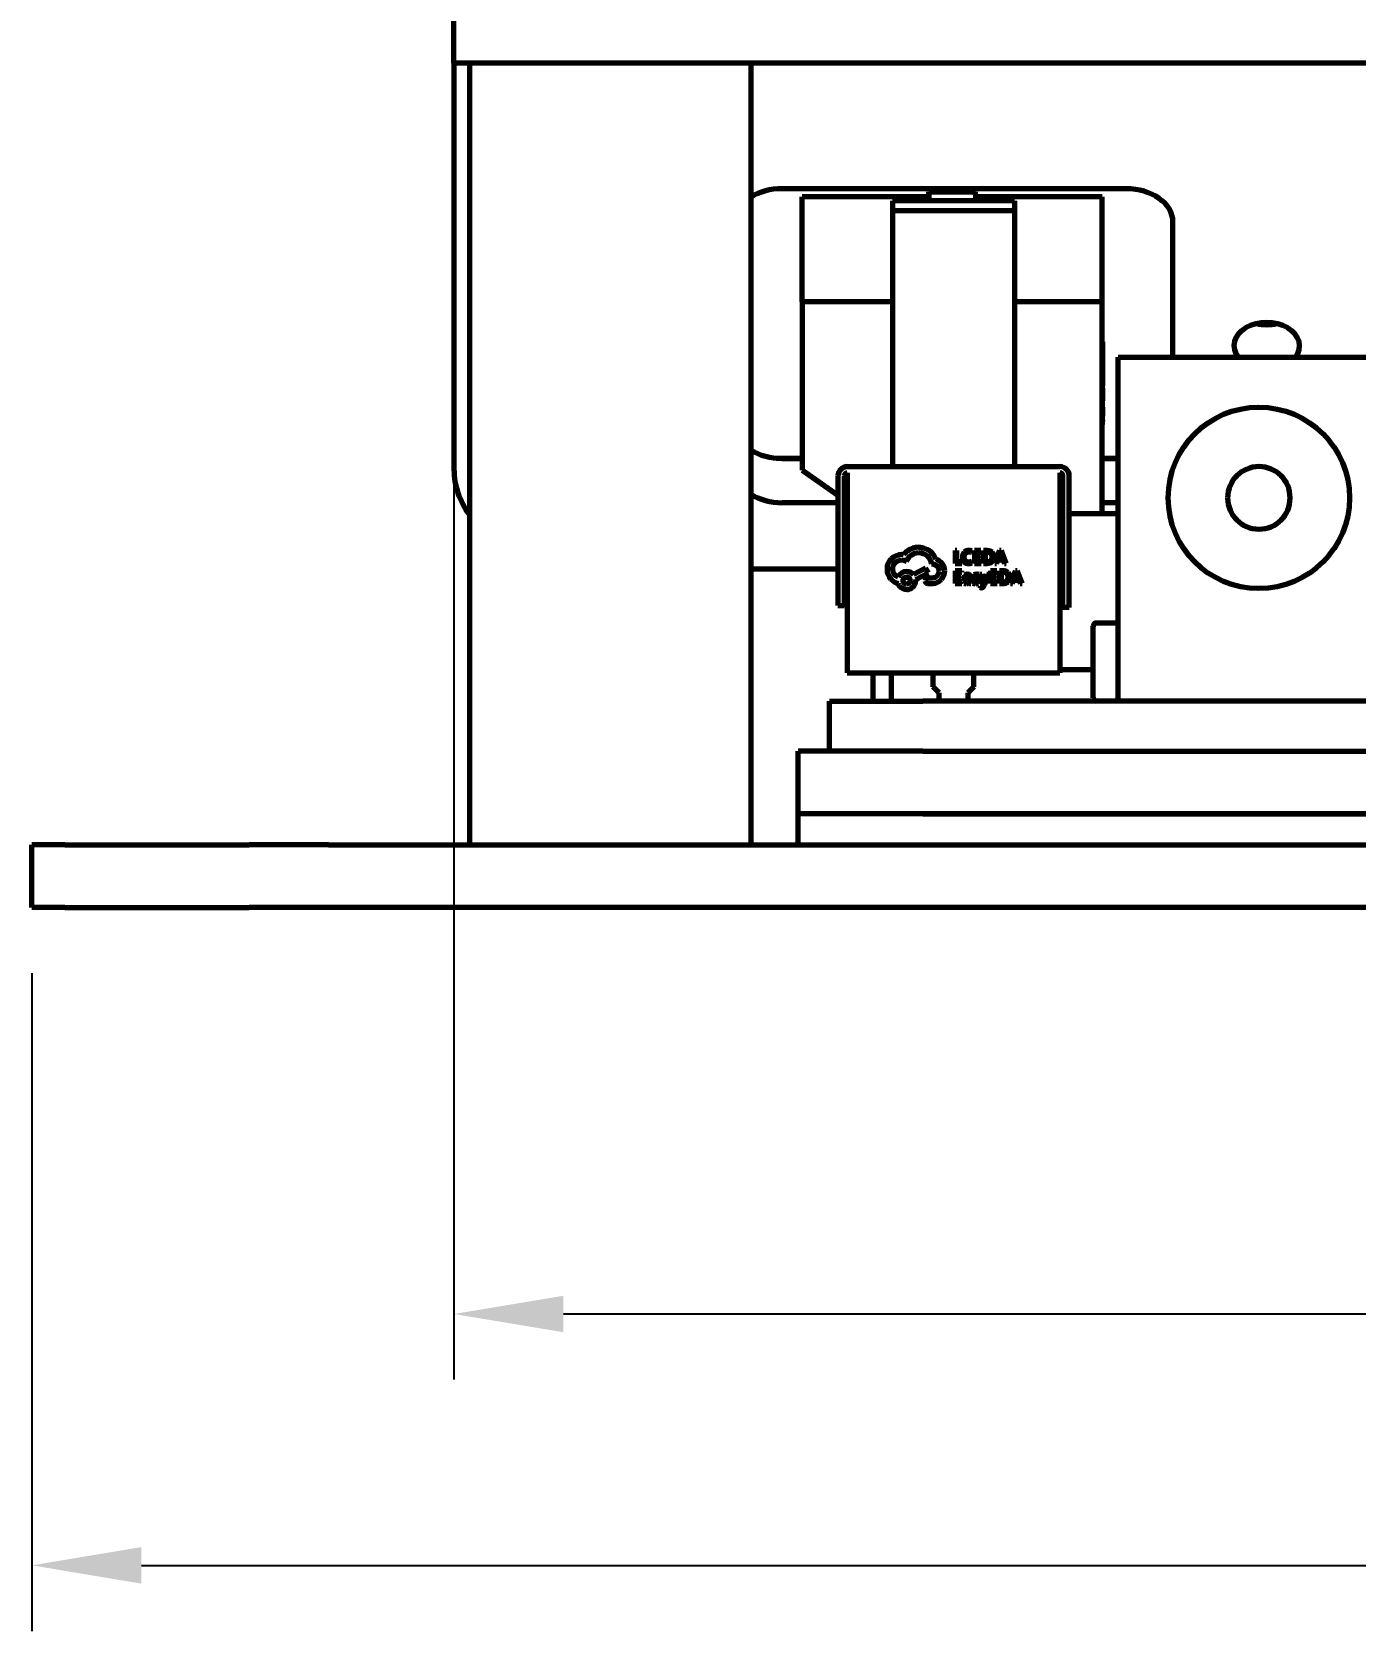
# Model space of a CAD drawing. Header units: millimetres. Extents: x 0 to 1189, y 0 to 841.
# Drawn here: x 237.8 to 280.1, y 551 to 602.1 of the extents above; entities that cross this region are included whole.
import ezdxf

# ---------------------------------------------------------------- set-up
doc = ezdxf.new("R2010")
doc.units = ezdxf.units.MM
doc.header["$LTSCALE"] = 0.75
doc.layers.add('FD_Dimensions', color=7, linetype='Continuous', lineweight=35)
doc.layers.add('Visible', color=7, linetype='Continuous', lineweight=70)
doc.styles.get("Standard").update_dxf_attribs({"font": 'arial.ttf'})
doc.dimstyles.new('Dim-ISO-25', dxfattribs={"dimtxt": 3.5, "dimasz": 3.5, "dimexe": 2.1, "dimexo": 2.1, "dimgap": 1.4, "dimtad": 1, "dimzin": 12, "dimdsep": 46, "dimtxsty": 'Standard', "dimcen": 0, "dimazin": 3, "dimtp": 0.1, "dimtm": 0.1, "dimtfac": 0.714286, "dimtmove": 0, "dimatfit": 3, "dimfxl": 1, "dimtzin": 12, "dimarcsym": 0})

# ---------------------------------------------------------------- blocks, each defined once
blk = doc.blocks.new('*D38')
at = {"layer": 'Defpoints', "color": 0, "transparency": 16777216}
for p in [(237.78403, 574.10047), (344.784028, 574.10047), (344.784028, 553.061611)]:
    blk.add_point(p, dxfattribs=at)
at = {"layer": 'FD_Dimensions', "color": 0, "lineweight": -2, "transparency": 16777216}
for p, q in [((237.78403, 572.00047), (237.78403, 550.961611)), ((344.784028, 572.00047), (344.784028, 550.961611)), ((241.28403, 553.061611), (341.284028, 553.061611))]:
    blk.add_line(p, q, dxfattribs=at)
at = {"layer": 'FD_Dimensions', "color": 0, "transparency": 16777216}
for points in [[(241.28403, 553.644944), (241.28403, 552.478277), (237.78403, 553.061611)], [(341.284028, 553.644944), (341.284028, 552.478277), (344.784028, 553.061611)]]:
    blk.add_solid(points, dxfattribs=at)
at = {"layer": 'FD_Dimensions', "color": 0, "transparency": 16777216, "insert": (291.284029, 556.248616), "char_height": 3.5, "attachment_point": 5}
blk.add_mtext('107', dxfattribs=at)
blk = doc.blocks.new('*D39')
at = {"layer": 'Defpoints', "color": 0, "transparency": 16777216}
for p in [(251.284027, 603.10047), (331.284028, 603.10047), (331.284028, 561.10047)]:
    blk.add_point(p, dxfattribs=at)
at = {"layer": 'FD_Dimensions', "color": 0, "lineweight": -2, "transparency": 16777216}
for p, q in [((251.284027, 601.00047), (251.284027, 559.00047)), ((331.284028, 601.00047), (331.284028, 559.00047)), ((254.784027, 561.10047), (327.784028, 561.10047))]:
    blk.add_line(p, q, dxfattribs=at)
at = {"layer": 'FD_Dimensions', "color": 0, "transparency": 16777216}
for points in [[(254.784027, 561.683803), (254.784027, 560.517137), (251.284027, 561.10047)], [(327.784028, 561.683803), (327.784028, 560.517137), (331.284028, 561.10047)]]:
    blk.add_solid(points, dxfattribs=at)
at = {"layer": 'FD_Dimensions', "color": 0, "transparency": 16777216, "insert": (291.284027, 564.287475), "char_height": 3.5, "attachment_point": 5}
blk.add_mtext('80', dxfattribs=at)

msp = doc.modelspace()

# ---------------------------------------------------------------- linework, layer by layer
at = {"layer": 'Visible', "extrusion": (0, 1, 0)}
for p, q in [((251.284, 601.1), (251.284, 603.1)), ((256.284, 601.1), (251.284, 601.1)), ((251.784, 601.1), (251.784, 576.1)), ((326.284, 601.1), (256.284, 601.1)), ((260.784, 601.1), (260.784, 576.1)), ((251.284, 600.837), (251.284, 588.108)), ((272.784, 597.088), (261.784, 597.088)), ((266.472, 596.825), (262.422, 596.825)), ((262.422, 593.466), (262.422, 596.825)), ((266.472, 596.895), (266.472, 596.983)), ((266.472, 596.983), (267.972, 596.983)), ((266.472, 596.895), (266.472, 596.701)), ((267.972, 596.895), (267.972, 596.983)), ((267.972, 596.895), (267.972, 596.701)), ((272.022, 596.825), (267.972, 596.825)), ((272.022, 593.466), (272.022, 596.825)), ((265.317, 596.701), (265.317, 596.381)), ((269.217, 596.701), (265.317, 596.701)), ((269.217, 596.381), (265.317, 596.381)), ((265.317, 596.381), (265.317, 588.201)), ((269.217, 596.701), (269.217, 596.381)), ((269.217, 596.381), (269.217, 588.201)), ((274.284, 591.701), (274.284, 596.028)), ((265.317, 593.466), (262.422, 593.466)), ((262.422, 593.466), (262.422, 588.092)), ((272.022, 593.466), (269.217, 593.466)), ((272.022, 586.701), (272.022, 593.466)), ((272.032, 592.187), (272.022, 592.187)), ((272.032, 591.889), (272.022, 591.889)), ((272.032, 591.86), (272.022, 591.86)), ((272.032, 592.187), (272.032, 591.889)), ((272.032, 591.889), (272.032, 591.86)), ((272.032, 591.86), (272.032, 591.762)), ((272.032, 591.762), (272.032, 591.651)), ((272.534, 591.701), (281.534, 591.701)), ((272.534, 580.701), (272.534, 591.701)), ((272.032, 591.59), (272.022, 591.59)), ((272.032, 591.575), (272.022, 591.575)), ((272.032, 591.277), (272.022, 591.277)), ((272.032, 591.247), (272.022, 591.247)), ((272.032, 591.651), (272.032, 591.59)), ((272.032, 591.59), (272.032, 591.575)), ((272.032, 591.575), (272.032, 591.277)), ((272.032, 591.277), (272.032, 591.247)), ((272.032, 591.247), (272.032, 591.149)), ((272.032, 590.978), (272.022, 590.978)), ((272.032, 590.957), (272.022, 590.957)), ((272.032, 590.932), (272.022, 590.932)), ((272.032, 590.821), (272.022, 590.821)), ((272.032, 590.812), (272.022, 590.812)), ((272.032, 590.783), (272.022, 590.783)), ((272.032, 590.675), (272.022, 590.675)), ((272.032, 591.149), (272.032, 591.039)), ((272.032, 591.039), (272.032, 590.978)), ((272.032, 590.978), (272.032, 590.957)), ((272.032, 590.957), (272.032, 590.932)), ((272.032, 590.932), (272.032, 590.821)), ((272.032, 590.821), (272.032, 590.812)), ((272.032, 590.812), (272.032, 590.783)), ((272.032, 590.723), (272.032, 590.783)), ((272.032, 590.723), (272.032, 590.675)), ((272.032, 590.675), (272.032, 590.521)), ((272.032, 590.521), (272.022, 590.521)), ((272.032, 590.494), (272.022, 590.494)), ((272.032, 590.308), (272.022, 590.308)), ((272.032, 590.521), (272.032, 590.494)), ((272.032, 590.494), (272.032, 590.308)), ((272.032, 590.104), (272.032, 590.308)), ((272.032, 590.104), (272.022, 590.104)), ((272.032, 589.686), (272.022, 589.686)), ((272.032, 590.104), (272.032, 589.816)), ((272.032, 589.692), (272.032, 589.816)), ((272.032, 589.692), (272.032, 589.686)), ((272.032, 589.686), (272.032, 589.653)), ((272.032, 589.55), (272.032, 589.653)), ((272.032, 589.55), (272.022, 589.55)), ((261.589, 588.471), (262.422, 588.471)), ((261.784, 588.462), (262.422, 588.462)), ((263.867, 588.201), (270.667, 588.201)), ((272.022, 588.471), (272.534, 588.471)), ((272.022, 588.462), (272.534, 588.462)), ((262.422, 588.092), (263.567, 587.282)), ((263.567, 587.901), (263.567, 583.758)), ((263.767, 587.901), (263.767, 583.758)), ((263.867, 588.001), (263.867, 581.601)), ((270.667, 588.001), (270.667, 581.601)), ((270.767, 583.692), (270.767, 587.901)), ((270.967, 583.692), (270.967, 587.901)), ((263.767, 587.14), (263.867, 587.07)), ((261.784, 587.048), (263.567, 587.048)), ((263.767, 587.048), (263.867, 587.048)), ((270.667, 586.701), (270.767, 586.701)), ((270.967, 586.701), (272.534, 586.701)), ((272.022, 587.048), (272.534, 587.048)), ((263.767, 585.805), (263.867, 585.805)), ((263.767, 585.801), (263.867, 585.801)), ((270.767, 585.805), (270.667, 585.805)), ((270.767, 585.801), (270.667, 585.801)), ((266.555, 585.088), (266.578, 585.088)), ((267.369, 585.514), (267.316, 585.514)), ((267.316, 585.514), (267.316, 585.107)), ((267.316, 585.107), (267.531, 585.107)), ((267.369, 585.153), (267.369, 585.514)), ((267.531, 585.153), (267.369, 585.153)), ((267.531, 585.107), (267.531, 585.153)), ((267.852, 585.449), (267.852, 585.504)), ((267.852, 585.124), (267.852, 585.174)), ((268.143, 585.514), (267.934, 585.514)), ((267.934, 585.514), (267.934, 585.107)), ((267.934, 585.107), (268.152, 585.107)), ((267.986, 585.337), (267.986, 585.467)), ((267.986, 585.467), (268.143, 585.467)), ((268.131, 585.337), (267.986, 585.337)), ((267.986, 585.153), (267.986, 585.29)), ((267.986, 585.29), (268.131, 585.29)), ((268.152, 585.153), (267.986, 585.153)), ((268.131, 585.29), (268.131, 585.337)), ((268.143, 585.467), (268.143, 585.514)), ((268.152, 585.107), (268.152, 585.153)), ((268.345, 585.514), (268.229, 585.514)), ((268.229, 585.514), (268.229, 585.107)), ((268.229, 585.107), (268.341, 585.107)), ((268.282, 585.467), (268.282, 585.153)), ((268.343, 585.467), (268.282, 585.467)), ((268.282, 585.153), (268.341, 585.153)), ((268.738, 585.514), (268.583, 585.107)), ((268.583, 585.107), (268.641, 585.107)), ((268.641, 585.107), (268.68, 585.218)), ((268.68, 585.218), (268.849, 585.218)), ((268.757, 585.433), (268.697, 585.264)), ((268.697, 585.264), (268.833, 585.264)), ((268.794, 585.514), (268.738, 585.514)), ((268.765, 585.462), (268.764, 585.462)), ((268.833, 585.264), (268.772, 585.433)), ((268.949, 585.107), (268.794, 585.514)), ((268.849, 585.218), (268.891, 585.107)), ((268.891, 585.107), (268.949, 585.107)), ((263.567, 584.926), (260.784, 584.926)), ((266.37, 584.955), (265.983, 584.752)), ((266.055, 584.587), (266.46, 584.801)), ((266.055, 584.558), (266.055, 584.587)), ((266.46, 584.801), (266.37, 584.955)), ((266.596, 584.637), (266.466, 584.637)), ((267.526, 584.868), (267.316, 584.868)), ((267.316, 584.868), (267.316, 584.462)), ((267.369, 584.691), (267.369, 584.821)), ((267.369, 584.821), (267.526, 584.821)), ((267.514, 584.691), (267.369, 584.691)), ((267.369, 584.508), (267.369, 584.645)), ((267.369, 584.645), (267.514, 584.645)), ((267.514, 584.645), (267.514, 584.691)), ((267.526, 584.821), (267.526, 584.868)), ((267.612, 584.732), (267.612, 584.682)), ((267.766, 584.646), (267.68, 584.634)), ((267.766, 584.607), (267.698, 584.598)), ((267.766, 584.579), (267.766, 584.607)), ((267.817, 584.462), (267.817, 584.648)), ((267.886, 584.524), (267.886, 584.472)), ((268.069, 584.696), (268.069, 584.746)), ((268.166, 584.752), (268.109, 584.752)), ((268.109, 584.752), (268.223, 584.462)), ((268.242, 584.534), (268.166, 584.752)), ((268.248, 584.51), (268.242, 584.534)), ((268.335, 584.752), (268.256, 584.533)), ((268.256, 584.418), (268.388, 584.752)), ((268.388, 584.752), (268.335, 584.752)), ((268.652, 584.868), (268.443, 584.868)), ((268.443, 584.868), (268.443, 584.462)), ((268.495, 584.691), (268.495, 584.821)), ((268.495, 584.821), (268.652, 584.821)), ((268.641, 584.691), (268.495, 584.691)), ((268.495, 584.508), (268.495, 584.645)), ((268.495, 584.645), (268.641, 584.645)), ((268.641, 584.645), (268.641, 584.691)), ((268.652, 584.821), (268.652, 584.868)), ((268.855, 584.868), (268.738, 584.868)), ((268.738, 584.868), (268.738, 584.462)), ((268.791, 584.821), (268.791, 584.508)), ((268.852, 584.821), (268.791, 584.821)), ((269.247, 584.868), (269.092, 584.462)), ((269.15, 584.462), (269.189, 584.573)), ((269.189, 584.573), (269.359, 584.573)), ((269.267, 584.788), (269.206, 584.619)), ((269.206, 584.619), (269.342, 584.619)), ((269.303, 584.868), (269.247, 584.868)), ((269.275, 584.816), (269.273, 584.816)), ((269.342, 584.619), (269.281, 584.788)), ((269.458, 584.462), (269.303, 584.868)), ((269.359, 584.573), (269.4, 584.462)), ((266.442, 584.46), (266.613, 584.46)), ((267.316, 584.462), (267.535, 584.462)), ((267.535, 584.508), (267.369, 584.508)), ((267.535, 584.462), (267.535, 584.508)), ((267.765, 584.506), (267.766, 584.506)), ((267.766, 584.506), (267.766, 584.462)), ((267.766, 584.462), (267.817, 584.462)), ((268.12, 584.374), (268.12, 584.329)), ((268.223, 584.462), (268.201, 584.409)), ((268.25, 584.51), (268.248, 584.51)), ((268.443, 584.462), (268.662, 584.462)), ((268.662, 584.508), (268.495, 584.508)), ((268.662, 584.462), (268.662, 584.508)), ((268.738, 584.462), (268.85, 584.462)), ((268.791, 584.508), (268.85, 584.508)), ((269.092, 584.462), (269.15, 584.462)), ((269.4, 584.462), (269.458, 584.462)), ((263.567, 583.758), (263.767, 583.758)), ((263.767, 583.801), (263.867, 583.801)), ((270.767, 583.801), (270.667, 583.801)), ((270.967, 583.692), (270.767, 583.692)), ((271.732, 580.801), (271.732, 583.101)), ((271.832, 583.201), (272.534, 583.201)), ((263.867, 581.601), (270.667, 581.601)), ((264.684, 581.601), (264.684, 580.701)), ((265.284, 580.701), (265.284, 581.601)), ((266.617, 581.157), (266.617, 581.601)), ((267.917, 581.157), (267.917, 581.601)), ((271.732, 581.701), (270.667, 581.701)), ((266.808, 580.967), (266.617, 581.157)), ((266.808, 580.701), (266.808, 580.967)), ((267.917, 581.157), (267.727, 580.967)), ((267.727, 580.967), (267.727, 580.701)), ((263.297, 580.701), (266.284, 580.701)), ((263.297, 579.1), (263.297, 580.701)), ((272.534, 580.701), (266.284, 580.701)), ((281.534, 580.701), (272.534, 580.701)), ((262.297, 577.1), (262.297, 579.1)), ((266.284, 579.1), (262.297, 579.1)), ((266.284, 579.1), (316.284, 579.1)), ((266.284, 577.1), (262.297, 577.1)), ((266.284, 577.1), (262.297, 577.1)), ((262.297, 576.1), (262.297, 577.1)), ((316.284, 577.1), (266.284, 577.1)), ((266.284, 577.1), (316.284, 577.1)), ((238.838, 576.1), (237.784, 576.1)), ((237.784, 574.1), (237.784, 576.1)), ((238.838, 576.1), (244.73, 576.1)), ((247.275, 576.1), (244.73, 576.1)), ((247.275, 576.1), (335.293, 576.1)), ((238.838, 574.1), (237.784, 574.1)), ((238.838, 574.1), (244.73, 574.1)), ((247.275, 574.1), (244.73, 574.1)), ((335.293, 574.1), (247.275, 574.1))]:
    msp.add_line(p, q, dxfattribs=at)
at = {"layer": 'Visible'}
msp.add_circle((277.034, 587.201), 2.9, dxfattribs=at)
at = {"layer": 'Visible', "extrusion": (1e-16, 0, -1)}
msp.add_circle((-277.034, 587.201), 1, dxfattribs=at)
at = {"layer": 'Visible'}
for centre, radius, start, end in [((263.867, 587.901), 0.3, 90, 180), ((270.667, 587.901), 0.3, 0, 90), ((263.867, 587.901), 0.1, 90, 180), ((270.667, 587.901), 0.1, 0, 90), ((271.832, 583.101), 0.1, 90, 180), ((271.832, 580.801), 0.1, 180, 270)]:
    msp.add_arc(centre, radius, start, end, dxfattribs=at)
at = {"layer": 'Visible', "extrusion": (1e-16, 0, -1)}
for centre, radius, start, end in [((-266.143, 585.022), 0.601, 90.4182, 131.4308), ((-265.606, 584.91), 0.305, 90.6633, 120.9418), ((-265.763, 584.556), 0.113, 270, 90), ((-265.763, 584.556), 0.113, 90, 270), ((-265.768, 584.566), 0.285, 89.6338, 139.1161), ((-265.764, 584.557), 0.288, 269.5975, 341.5634)]:
    msp.add_arc(centre, radius, start, end, dxfattribs=at)
at = {"layer": 'Visible'}
for centre, major_axis, ratio, start_param, end_param in [((261.784, 596.028), (-1.5, 0), 0.707107, -1.570796, -0.841068), ((272.784, 596.028), (-1.5, 0), 0.707107, 3.141593, 4.712389), ((277.284, 592.068), (1.05, 0), 0.707107, -0.517832, 3.659425), ((277.284, 593.482), (1.05, 0), 0.707107, 4.402544, 5.022234), ((261.784, 589.522), (-1.5, 0), 0.707107, 0.841068, 1.570796), ((255.784, 588.108), (4.5, 0), 0.707107, 3.141593, 3.617474), ((261.784, 588.108), (-1.5, 0), 0.707107, 0.841068, 1.570796), ((266.234, 584.624), (-0.207, 0.986), 0.759986, -0.15803, 0.321953), ((265.595, 584.919), (-0.025, 0.463), 0.986122, 0.723884, 1.515679), ((265.626, 584.85), (-0.142, 0.522), 0.926516, -0.247037, 0.487553), ((266.153, 585.145), (-0.54, 0.229), 0.837988, 3.806534, 4.311597), ((285.142, 597.375), (17.559, 12.199), 0.091427, 3.07816, 3.155207), ((265.471, 583.552), (2.427, 1.918), 0.183486, 0.098091, 0.22818), ((255.65, 600.988), (-12.802, 15.8), 0.081091, 3.075982, 3.149198), ((246.285, 620.588), (-22.184, 35.448), 0.069256, 3.098279, 3.154959), ((248.821, 559.085), (19.631, 26.35), 0.066126, -0.004639, 0.049226), ((260.32, 578.445), (8.153, 6.971), 0.103718, -0.088444, 0.016), ((255.334, 595.603), (-13.139, 10.395), 0.088029, 3.129863, 3.211123), ((222.725, 613.116), (-45.807, 27.912), 0.058151, 3.125269, 3.177012), ((265.582, 584.905), (-0.219, 0.4), 0.961885, 1.052742, 1.811113), ((266.498, 586.391), (1.135, 1.871), 0.458145, 3.008744, 3.278684), ((266.55, 584.951), (-0.151, 0.473), 0.895466, 2.941428, 3.612698), ((266.582, 584.868), (-0.118, 0.388), 0.988956, 3.667174, 4.414493), ((268.641, 583.793), (-0.995, 0.783), 0.179873, -0.023647, 0.140528), ((266.753, 586.42), (-0.971, 1.916), 0.178116, 3.051539, 3.208707), ((269.195, 585.375), (1.299, 0.739), 0.212187, 3.021435, 3.170188), ((269.49, 584.595), (-1.595, 0.049), 0.112393, 0.09008, 0.298014), ((267.245, 584.562), (0.83, 0.005), 0.172865, 0.150241, 0.427799), ((264.922, 586.166), (-3.153, 1.662), 0.138063, 3.070155, 3.214237), ((263.73, 582.211), (4.344, 2.365), 0.115, -0.062543, 0.026007), ((256.159, 600.342), (-12.802, 15.8), 0.081091, 3.075982, 3.149198), ((246.794, 619.943), (-22.184, 35.448), 0.069256, 3.098279, 3.154959), ((249.331, 558.44), (19.631, 26.35), 0.066126, -0.004639, 0.049226), ((260.829, 577.8), (8.153, 6.971), 0.103718, -0.088444, 0.016), ((255.844, 594.958), (-13.139, 10.395), 0.088029, 3.129863, 3.211123), ((223.234, 612.471), (-45.807, 27.912), 0.058151, 3.125269, 3.177012), ((274.794, 594.07), (7.179, 9.598), 0.081663, 3.133606, 3.202597), ((268.782, 586.026), (1.128, 1.519), 0.157797, 3.127272, 3.258245), ((263.649, 591.801), (-4.078, 7.335), 0.103328, 3.08421, 3.203007), ((273.266, 593.049), (5.391, 8.57), 0.118939, 3.153272, 3.216276), ((265.579, 587.349), (-2.478, 2.865), 0.165872, 2.999062, 3.125444), ((268.24, 584.413), (0.147, 0.063), 0.416627, 3.605484, 3.914095)]:
    msp.add_ellipse(centre, major_axis=major_axis, ratio=ratio, start_param=start_param, end_param=end_param, dxfattribs=at)
at = {"layer": 'Visible', "extrusion": (1e-16, 0, -1)}
for centre, major_axis, ratio, start_param, end_param in [((274.343, 596.817), (6.669, 11.652), 0.097346, 3.085934, 3.171643), ((265.701, 588.857), (-2.148, 3.685), 0.20241, 3.137786, 3.259037), ((251.097, 564.572), (16.649, 20.133), 0.041306, -0.034144, 0.049909), ((268.238, 584.561), (-0.296, 0.131), 0.308323, -0.135478, 0.187925), ((270.861, 584.118), (-2.915, 0.541), 0.038733, -0.20033, -0.064083), ((267.403, 584.659), (-0.62, 0.107), 0.092739, 2.683435, 2.982605), ((250.646, 595.865), (-17.378, 11.349), 0.038112, 3.116708, 3.199884)]:
    msp.add_ellipse(centre, major_axis=major_axis, ratio=ratio, start_param=start_param, end_param=end_param, dxfattribs=at)
at = {"layer": 'Visible'}
for points in [[(251.284, 601.1), (251.284, 601.1), (251.284, 601.003), (251.284, 600.837)], [(265.32, 584.926), (265.32, 585.085), (265.451, 585.215), (265.61, 585.215)], [(265.673, 585.383), (265.65, 585.386), (265.63, 585.388), (265.607, 585.388)], [(265.8, 585.51), (265.751, 585.475), (265.711, 585.432), (265.673, 585.383)], [(265.763, 585.172), (265.818, 585.333), (265.968, 585.449), (266.15, 585.449)], [(266.15, 585.449), (266.359, 585.449), (266.532, 585.29), (266.555, 585.088)], [(266.578, 585.088), (266.703, 585.088), (266.804, 584.986), (266.804, 584.862)], [(266.983, 584.865), (266.98, 585.039), (266.862, 585.192), (266.697, 585.244)], [(267.606, 585.461), (267.567, 585.421), (267.548, 585.368), (267.548, 585.302)], [(267.6, 585.155), (267.635, 585.118), (267.681, 585.1), (267.739, 585.1)], [(267.603, 585.306), (267.603, 585.357), (267.617, 585.398), (267.645, 585.428)], [(267.643, 585.19), (267.616, 585.218), (267.603, 585.257), (267.603, 585.306)], [(267.756, 585.52), (267.695, 585.52), (267.645, 585.5), (267.606, 585.461)], [(267.645, 585.428), (267.674, 585.458), (267.711, 585.473), (267.756, 585.473)], [(267.739, 585.1), (267.785, 585.1), (267.822, 585.108), (267.852, 585.124)], [(267.756, 585.473), (267.791, 585.473), (267.823, 585.465), (267.852, 585.449)], [(268.499, 585.46), (268.458, 585.496), (268.407, 585.514), (268.345, 585.514)], [(268.56, 585.315), (268.56, 585.376), (268.54, 585.424), (268.499, 585.46)], [(268.764, 585.462), (268.762, 585.449), (268.76, 585.44), (268.757, 585.433)], [(268.772, 585.433), (268.77, 585.439), (268.768, 585.448), (268.765, 585.462)], [(265.494, 584.66), (265.393, 584.706), (265.32, 584.807), (265.32, 584.926)], [(265.766, 584.851), (265.641, 584.851), (265.534, 584.77), (265.494, 584.66)], [(265.766, 584.269), (265.925, 584.269), (266.055, 584.399), (266.055, 584.558)], [(266.448, 584.639), (266.399, 584.639), (266.359, 584.599), (266.359, 584.55)], [(266.359, 584.55), (266.359, 584.504), (266.396, 584.463), (266.442, 584.46)], [(266.466, 584.637), (266.46, 584.637), (266.454, 584.639), (266.448, 584.639)], [(266.804, 584.862), (266.804, 584.744), (266.714, 584.645), (266.596, 584.637)], [(267.68, 584.634), (267.616, 584.625), (267.584, 584.594), (267.584, 584.539)], [(267.584, 584.539), (267.584, 584.513), (267.592, 584.493), (267.609, 584.478)], [(267.712, 584.759), (267.675, 584.759), (267.641, 584.75), (267.612, 584.732)], [(267.612, 584.682), (267.641, 584.705), (267.673, 584.717), (267.708, 584.717)], [(267.636, 584.543), (267.636, 584.53), (267.641, 584.518), (267.65, 584.51)], [(267.698, 584.598), (267.675, 584.595), (267.658, 584.589), (267.649, 584.58)], [(267.817, 584.648), (267.817, 584.722), (267.782, 584.759), (267.712, 584.759)], [(267.745, 584.52), (267.759, 584.536), (267.766, 584.556), (267.766, 584.579)], [(267.97, 584.496), (267.94, 584.496), (267.912, 584.506), (267.886, 584.524)], [(267.919, 584.736), (267.898, 584.72), (267.887, 584.699), (267.887, 584.674)], [(268, 584.759), (267.968, 584.759), (267.941, 584.751), (267.919, 584.736)], [(267.95, 584.651), (267.943, 584.658), (267.939, 584.667), (267.939, 584.678)], [(267.955, 584.707), (267.965, 584.714), (267.978, 584.717), (267.995, 584.717)], [(267.995, 584.717), (268.022, 584.717), (268.047, 584.71), (268.069, 584.696)], [(268.069, 584.746), (268.047, 584.755), (268.025, 584.759), (268, 584.759)], [(268.017, 584.563), (268.026, 584.556), (268.03, 584.547), (268.03, 584.536)], [(268.256, 584.533), (268.253, 584.523), (268.251, 584.515), (268.25, 584.51)], [(269.008, 584.814), (268.967, 584.85), (268.916, 584.868), (268.855, 584.868)], [(269.07, 584.67), (269.07, 584.73), (269.049, 584.778), (269.008, 584.814)], [(269.273, 584.816), (269.271, 584.804), (269.269, 584.794), (269.267, 584.788)], [(269.281, 584.788), (269.279, 584.793), (269.277, 584.803), (269.275, 584.816)], [(268.149, 584.368), (268.139, 584.368), (268.13, 584.37), (268.12, 584.374)], [(268.201, 584.409), (268.189, 584.382), (268.172, 584.368), (268.149, 584.368)], [(268.152, 584.325), (268.197, 584.325), (268.232, 584.356), (268.256, 584.418)]]:
    msp.add_open_spline(points, degree=3, dxfattribs=at)

# ---------------------------------------------------------------- dimensions: what is measured, and where the dimension line sits
at = {"layer": 'FD_Dimensions'}
dim = msp.add_linear_dim(base=(331.284, 561.1), p1=(251.284, 603.1), p2=(331.284, 603.1), dimstyle='Dim-ISO-25', override={"dimlfac": 1, "dimclrd": 0, "dimclre": 0}, dxfattribs=at)
dim.commit()
dim.dimension.update_dxf_attribs({"geometry": '*D39', "text_midpoint": (291.284, 564.287)})
dim = msp.add_linear_dim(base=(344.784, 553.062), p1=(237.784, 574.1), p2=(344.784, 574.1), dimstyle='Dim-ISO-25', override={"dimlfac": 1}, dxfattribs=at)
dim.commit()
dim.dimension.update_dxf_attribs({"geometry": '*D38', "text_midpoint": (291.284, 553.062), "dimtype": 160})

doc.saveas('drawing.dxf')
